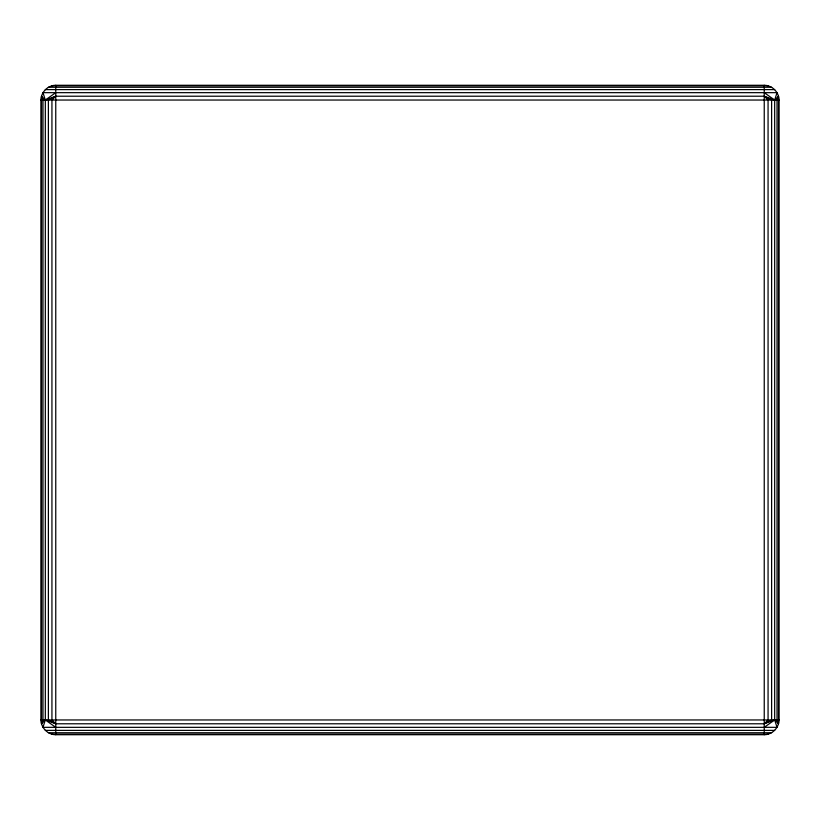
<?xml version="1.0" encoding="UTF-8"?>
<svg xmlns="http://www.w3.org/2000/svg" width="820" height="820" viewBox="0 0 820 820"><rect width="100%" height="100%" fill="white"/><g stroke="black" fill="none" stroke-linecap="round" stroke-linejoin="round"><path stroke-width="1.23" d="M41 100.04C40.949 92.137 47.857 85.229 55.76 85.28L764.24 85.28C772.143 85.229 779.051 92.137 779 100.04L779 719.96C779.051 727.863 772.143 734.771 764.24 734.72L55.76 734.72C47.857 734.771 40.949 727.863 41 719.96L41 100.04L779 100.04M45.325 719.96L42.978 727.34L777.022 727.34L774.674 719.96L774.674 100.04L777.022 92.66L42.978 92.66L45.325 100.04L45.325 719.96L41.502 723.783L41.502 96.217L45.325 100.04L55.76 96.217L764.24 96.217L774.674 100.04L778.498 96.217L778.498 723.783L774.674 719.96L764.24 723.783L55.76 723.783L45.325 719.96L55.76 727.34M41.502 723.783L42.978 719.96L42.978 100.04L41.502 96.217M778.498 96.217L777.022 100.04L777.022 719.96L778.498 723.783M45.325 100.04L55.76 92.66M764.24 727.34L774.674 719.96M51.937 85.782L768.063 85.782M48.38 87.258L771.62 87.258M45.325 89.605L774.674 89.605M41 719.96L779 719.96M45.325 730.394L774.674 730.394M48.38 732.742L771.62 732.742M51.937 734.218L768.063 734.218M764.24 92.66L774.674 100.04M764.24 85.28L764.24 734.72M55.76 85.28L55.76 734.72M55.76 96.217L51.937 100.04L51.937 719.96L55.76 723.783L48.38 719.96L48.38 100.04L55.76 96.217M768.063 719.96L764.24 723.783L771.62 719.96L771.62 100.04L764.24 96.217L768.063 100.04L768.063 719.96"/></g></svg>
